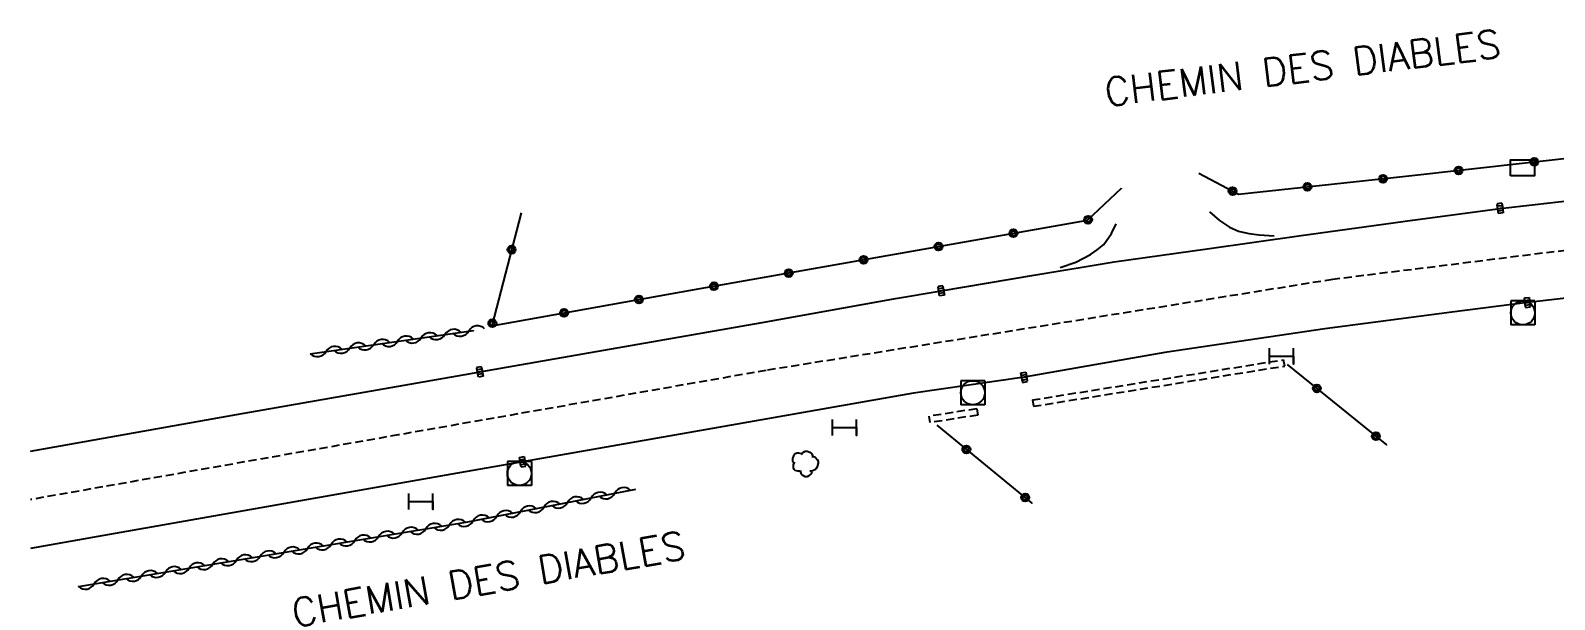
# Model space of a CAD drawing. Header units: millimetres. Extents: x 135999 to 137000, y 128000 to 129000.
# Drawn here: x 136000 to 136095.2, y 128730.4 to 128766 of the extents above; entities that cross this region are included whole.
import ezdxf
from ezdxf.enums import TextEntityAlignment as Align

# ---------------------------------------------------------------- set-up
doc = ezdxf.new("R2010")
doc.units = ezdxf.units.MM
doc.linetypes.add('DASHED', pattern=[0.75, 0.5, -0.25])
doc.layers.get('0').update_dxf_attribs({"linetype": 'CONTINUOUS'})
for name, color, linetype in [('W0001', 6, 'DASHED'), ('W0008', 7, 'CONTINUOUS'), ('W0112', 1, 'DASHED'), ('W0300', 7, 'CONTINUOUS'), ('W0310', 3, 'CONTINUOUS'), ('W0322', 7, 'CONTINUOUS'), ('W0400', 7, 'CONTINUOUS'), ('W0420', 7, 'CONTINUOUS'), ('W0989', 7, 'CONTINUOUS'), ('W1471', 7, 'CONTINUOUS'), ('W1474', 7, 'CONTINUOUS')]:
    doc.layers.add(name, color=color, linetype=linetype)
doc.styles.get("Standard").update_dxf_attribs({"font": 'romans.shx', "width": 0.85})

# ---------------------------------------------------------------- blocks, each defined once
blk = doc.blocks.new('T400')
for p, q in [((-0.15, 0.3), (0.15, 0.3)), ((-0.15, -0.25), (-0.15, 0.3)), ((-0.15, 0.15), (0.15, 0.15)), ((-0.15, 0), (0.15, 0)), ((0.15, 0.3), (0.15, -0.25)), ((-0.15, -0.15), (0.15, -0.15)), ((-0.15, -0.25), (-0.15, -0.3)), ((-0.15, -0.3), (0.15, -0.3)), ((0.15, -0.3), (0.15, -0.25))]:
    blk.add_line(p, q)
blk = doc.blocks.new('T1471')
at = {"color": 0, "linetype": 'Continuous', "flags": 128}
blk.add_lwpolyline([(-0.75, -0.5), (-0.75, 0.5), (0.75, 0.5), (0.75, -0.5), (-0.75, -0.5)], dxfattribs=at)
blk = doc.blocks.new('T420')
for p, q in [((0.75, 0.75), (-0.75, 0.75)), ((-0.75, 0.75), (-0.75, -0.75)), ((0.75, 0.75), (0.75, -0.75)), ((0.75, -0.75), (-0.75, -0.75))]:
    blk.add_line(p, q)
blk.add_ellipse((0, 0), major_axis=(-0.53, 0.53), ratio=1, start_param=3.926991, end_param=10.210176)
blk = doc.blocks.new('T1474')
at = {"color": 0, "linetype": 'Continuous', "flags": 128}
for points in [[(-0.75, -0.5), (-0.75, 0.5)], [(-0.75, 0), (0.75, 0)], [(0.75, 0), (0.749, -0.5), (0.75, 0.5)]]:
    blk.add_lwpolyline(points, dxfattribs=at)
blk = doc.blocks.new('T300')
for p, q in [((-0.8, 0.514), (-0.857, 0.343)), ((-0.857, 0.343), (-0.857, 0.171)), ((-0.857, 0.171), (-0.743, 0.057)), ((-0.686, 0.629), (-0.8, 0.514)), ((-0.8, -0.057), (-0.743, 0.057)), ((-0.743, 0.057), (-0.686, 0.114)), ((-0.571, 0.686), (-0.686, 0.629)), ((-0.457, 0.686), (-0.571, 0.686)), ((-0.286, 0.629), (-0.457, 0.686)), ((-0.286, 0.629), (-0.171, 0.743)), ((-0.229, 0.571), (-0.286, 0.629)), ((-0.171, 0.743), (-0.057, 0.8)), ((-0.057, 0.8), (0.057, 0.8)), ((0.057, 0.8), (0.229, 0.743)), ((0.229, 0.743), (0.343, 0.629)), ((0.343, 0.629), (0.4, 0.514)), ((0.457, 0.457), (0.343, 0.457)), ((0.4, 0.514), (0.4, 0.457)), ((0.571, 0.4), (0.457, 0.457)), ((0.571, 0.4), (0.686, 0.286)), ((0.686, 0.286), (0.743, 0.171)), ((0.743, 0.057), (0.686, -0.171)), ((0.743, 0.171), (0.743, 0.057)), ((-0.8, -0.171), (-0.8, -0.057)), ((-0.8, -0.229), (-0.8, -0.171)), ((-0.743, -0.343), (-0.8, -0.229)), ((-0.686, -0.4), (-0.743, -0.343)), ((-0.514, -0.457), (-0.686, -0.4)), ((-0.4, -0.457), (-0.514, -0.457)), ((-0.4, -0.457), (-0.343, -0.457)), ((-0.343, -0.457), (-0.343, -0.4)), ((-0.343, -0.514), (-0.343, -0.457)), ((-0.286, -0.629), (-0.343, -0.514)), ((-0.171, -0.743), (-0.286, -0.629)), ((-0.057, -0.8), (-0.171, -0.743)), ((0.057, -0.8), (-0.057, -0.8)), ((0.171, -0.743), (0.057, -0.8)), ((0.229, -0.686), (0.171, -0.743)), ((0.286, -0.457), (0.229, -0.457)), ((0.286, -0.629), (0.229, -0.686)), ((0.457, -0.4), (0.286, -0.457)), ((0.343, -0.514), (0.286, -0.629)), ((0.343, -0.514), (0.343, -0.457)), ((0.571, -0.343), (0.457, -0.4)), ((0.629, -0.286), (0.571, -0.343)), ((0.686, -0.171), (0.629, -0.286))]:
    blk.add_line(p, q)
blk = doc.blocks.new('t310o')
at = {"color": 0, "linetype": 'Continuous'}
for centre, start, end in [((-0.5, 0.375), 216.8699, 323.1304), ((0.5, -0.375), 36.8699, 143.1303)]:
    blk.add_arc(centre, 0.625, start, end, dxfattribs=at)
blk = doc.blocks.new('t322o')
at = {"color": 0, "linetype": 'Continuous'}
for radius in [0.25, 0.15]:
    blk.add_circle((0, 0), radius, dxfattribs=at)

msp = doc.modelspace()

# ---------------------------------------------------------------- linework, layer by layer
at = {"layer": 'W0001'}
msp.add_lwpolyline([(136142.57, 128753.845), (136128.3, 128755.906), (136101.129, 128752.89), (136081.334, 128750.422), (136045.944, 128744.742), (136022.978, 128740.716), (136000, 128736.674)], dxfattribs=at)
at = {"layer": 'W0008'}
for points in [[(136000, 128739.709), (136012.872, 128741.982), (136027.501, 128744.549), (136028.067, 128744.651), (136045.697, 128747.744), (136054.02, 128749.227), (136056.879, 128749.711), (136062.663, 128750.701), (136067.686, 128751.529), (136073.488, 128752.327), (136079.354, 128753.168), (136086.311, 128754.127), (136091.795, 128754.862), (136106.36, 128756.517), (136123.352, 128758.432), (136126.87, 128758.83)], [(136064.314, 128751.171), (136065.286, 128751.502), (136066.216, 128751.988), (136066.618, 128752.264), (136067.034, 128752.61), (136067.52, 128753.29), (136067.799, 128753.896)], [(136073.647, 128754.65), (136074.256, 128754.1), (136074.885, 128753.698), (136075.457, 128753.446), (136076.092, 128753.294), (136076.736, 128753.205), (136077.677, 128753.15)], [(136127.669, 128752.827), (136111.043, 128750.974), (136101.864, 128749.941), (136094.27, 128749.075), (136093.495, 128748.986), (136088.772, 128748.381), (136080.833, 128747.34), (136070.847, 128745.866), (136062.061, 128744.317), (136055.159, 128743.311), (136041.054, 128740.839), (136030.737, 128739.035), (136026.321, 128738.266), (136004.221, 128734.37), (136000, 128733.628)]]:
    msp.add_lwpolyline(points, dxfattribs=at)
at = {"layer": 'W0112'}
for points in [[(136062.575, 128742.897), (136078.27, 128745.411), (136078.27, 128745.411), (136078.27, 128745.411), (136078.27, 128745.411), (136078.27, 128745.411), (136078.27, 128745.411), (136078.27, 128745.411), (136078.27, 128745.411), (136078.27, 128745.411), (136078.27, 128745.411), (136078.27, 128745.411), (136078.27, 128745.411), (136078.27, 128745.411), (136078.27, 128745.411), (136078.27, 128745.411), (136078.27, 128745.411), (136078.27, 128745.411), (136078.27, 128745.411), (136078.27, 128745.411), (136078.27, 128745.411), (136078.27, 128745.411), (136078.27, 128745.411), (136078.27, 128745.411), (136078.27, 128745.411), (136078.27, 128745.411), (136078.27, 128745.411), (136078.27, 128745.411), (136078.27, 128745.411), (136078.27, 128745.411), (136078.27, 128745.411), (136078.27, 128745.411), (136078.27, 128745.411), (136078.27, 128745.411), (136078.27, 128745.411), (136078.27, 128745.411), (136078.27, 128745.411), (136078.27, 128745.411), (136078.27, 128745.411), (136078.27, 128745.411), (136078.27, 128745.411), (136078.27, 128745.411), (136078.27, 128745.411), (136078.27, 128745.411), (136078.27, 128745.411), (136078.27, 128745.411), (136078.27, 128745.411), (136078.27, 128745.411), (136078.27, 128745.411), (136078.27, 128745.411), (136078.27, 128745.411), (136078.27, 128745.411), (136078.27, 128745.411), (136078.27, 128745.411), (136078.27, 128745.411), (136078.27, 128745.411), (136078.27, 128745.411), (136078.27, 128745.411), (136078.27, 128745.411), (136078.27, 128745.411), (136078.27, 128745.411), (136078.27, 128745.411), (136078.27, 128745.411), (136078.27, 128745.411), (136078.27, 128745.411), (136078.27, 128745.411), (136078.27, 128745.411), (136078.27, 128745.411), (136078.27, 128745.411), (136078.27, 128745.411), (136078.27, 128745.411), (136078.27, 128745.411), (136078.27, 128745.411), (136078.27, 128745.411), (136078.27, 128745.411), (136078.27, 128745.411), (136078.27, 128745.411), (136078.27, 128745.411), (136078.27, 128745.411), (136078.27, 128745.411), (136078.27, 128745.411), (136078.27, 128745.411), (136078.27, 128745.411), (136078.27, 128745.411), (136078.27, 128745.411), (136078.27, 128745.411), (136078.27, 128745.411), (136078.27, 128745.411), (136078.27, 128745.411), (136078.27, 128745.411), (136078.27, 128745.411), (136078.27, 128745.411), (136078.27, 128745.411), (136078.27, 128745.411), (136078.27, 128745.411), (136078.27, 128745.411), (136078.27, 128745.411), (136078.27, 128745.411), (136078.27, 128745.411), (136078.27, 128745.411), (136078.27, 128745.411), (136078.27, 128745.411), (136078.27, 128745.411), (136078.27, 128745.411), (136078.27, 128745.411), (136078.27, 128745.411), (136078.27, 128745.411), (136078.27, 128745.411), (136078.27, 128745.411), (136078.27, 128745.411), (136078.27, 128745.411), (136078.27, 128745.411), (136078.27, 128745.411), (136078.27, 128745.411), (136078.27, 128745.411), (136078.27, 128745.411), (136078.27, 128745.411), (136078.27, 128745.411), (136078.27, 128745.411), (136078.27, 128745.411)], [(136062.575, 128742.897), (136062.638, 128742.502), (136078.333, 128745.016), (136078.27, 128745.411), (136078.27, 128745.411), (136078.27, 128745.411), (136078.27, 128745.411), (136078.27, 128745.411), (136078.27, 128745.411), (136078.27, 128745.411), (136078.27, 128745.411), (136078.27, 128745.411), (136078.27, 128745.411), (136078.27, 128745.411), (136078.27, 128745.411), (136078.27, 128745.411), (136078.27, 128745.411), (136078.27, 128745.411), (136078.27, 128745.411), (136078.27, 128745.411), (136078.27, 128745.411), (136078.27, 128745.411), (136078.27, 128745.411), (136078.27, 128745.411), (136078.27, 128745.411), (136078.27, 128745.411), (136078.27, 128745.411), (136078.27, 128745.411), (136078.27, 128745.411), (136078.27, 128745.411), (136078.27, 128745.411), (136078.27, 128745.411), (136078.27, 128745.411), (136078.27, 128745.411), (136078.27, 128745.411), (136078.27, 128745.411), (136078.27, 128745.411), (136078.27, 128745.411), (136078.27, 128745.411), (136078.27, 128745.411), (136078.27, 128745.411), (136078.27, 128745.411), (136078.27, 128745.411), (136078.27, 128745.411), (136078.27, 128745.411), (136078.27, 128745.411), (136078.27, 128745.411), (136078.27, 128745.411), (136078.27, 128745.411), (136078.27, 128745.411), (136078.27, 128745.411), (136078.27, 128745.411), (136078.27, 128745.411), (136078.27, 128745.411), (136078.27, 128745.411), (136078.27, 128745.411), (136078.27, 128745.411), (136078.27, 128745.411), (136078.27, 128745.411), (136078.27, 128745.411), (136078.27, 128745.411), (136078.27, 128745.411), (136078.27, 128745.411), (136078.27, 128745.411), (136078.27, 128745.411), (136078.27, 128745.411), (136078.27, 128745.411), (136078.27, 128745.411), (136078.27, 128745.411), (136078.27, 128745.411), (136078.27, 128745.411), (136078.27, 128745.411), (136078.27, 128745.411), (136078.27, 128745.411), (136078.27, 128745.411), (136078.27, 128745.411), (136078.27, 128745.411), (136078.27, 128745.411), (136078.27, 128745.411), (136078.27, 128745.411), (136078.27, 128745.411), (136078.27, 128745.411), (136078.27, 128745.411), (136078.27, 128745.411), (136078.27, 128745.411), (136078.27, 128745.411), (136078.27, 128745.411), (136078.27, 128745.411), (136078.27, 128745.411), (136078.27, 128745.411), (136078.27, 128745.411), (136078.27, 128745.411), (136078.27, 128745.411), (136078.27, 128745.411), (136078.27, 128745.411), (136078.27, 128745.411), (136078.27, 128745.411), (136078.27, 128745.411), (136078.27, 128745.411), (136078.27, 128745.411), (136078.27, 128745.411), (136078.27, 128745.411), (136078.27, 128745.411), (136078.27, 128745.411), (136078.27, 128745.411), (136078.27, 128745.411), (136078.27, 128745.411), (136078.27, 128745.411), (136078.27, 128745.411), (136078.27, 128745.411), (136078.27, 128745.411), (136078.27, 128745.411), (136078.27, 128745.411), (136078.27, 128745.411), (136078.27, 128745.411), (136078.27, 128745.411), (136078.27, 128745.411), (136078.27, 128745.411), (136078.27, 128745.411), (136078.27, 128745.411)], [(136059.102, 128742.346), (136056.12, 128741.878), (136056.12, 128741.878), (136056.12, 128741.878), (136056.12, 128741.878), (136056.12, 128741.878), (136056.12, 128741.878), (136056.12, 128741.878), (136056.12, 128741.878), (136056.12, 128741.878), (136056.12, 128741.878), (136056.12, 128741.878), (136056.12, 128741.878), (136056.12, 128741.878), (136056.12, 128741.878), (136056.12, 128741.878), (136056.12, 128741.878), (136056.12, 128741.878), (136056.12, 128741.878), (136056.12, 128741.878), (136056.12, 128741.878), (136056.12, 128741.878), (136056.12, 128741.878), (136056.12, 128741.878), (136056.12, 128741.878), (136056.12, 128741.878), (136056.12, 128741.878), (136056.12, 128741.878), (136056.12, 128741.878), (136056.12, 128741.878), (136056.12, 128741.878), (136056.12, 128741.878), (136056.12, 128741.878), (136056.12, 128741.878), (136056.12, 128741.878), (136056.12, 128741.878), (136056.12, 128741.878), (136056.12, 128741.878), (136056.12, 128741.878), (136056.12, 128741.878), (136056.12, 128741.878), (136056.12, 128741.878), (136056.12, 128741.878), (136056.12, 128741.878), (136056.12, 128741.878), (136056.12, 128741.878), (136056.12, 128741.878), (136056.12, 128741.878), (136056.12, 128741.878), (136056.12, 128741.878), (136056.12, 128741.878), (136056.12, 128741.878), (136056.12, 128741.878), (136056.12, 128741.878), (136056.12, 128741.878), (136056.12, 128741.878), (136056.12, 128741.878), (136056.12, 128741.878), (136056.12, 128741.878), (136056.12, 128741.878), (136056.12, 128741.878), (136056.12, 128741.878), (136056.12, 128741.878), (136056.12, 128741.878), (136056.12, 128741.878), (136056.12, 128741.878), (136056.12, 128741.878), (136056.12, 128741.878), (136056.12, 128741.878), (136056.12, 128741.878), (136056.12, 128741.878), (136056.12, 128741.878), (136056.12, 128741.878), (136056.12, 128741.878), (136056.12, 128741.878), (136056.12, 128741.878), (136056.12, 128741.878), (136056.12, 128741.878), (136056.12, 128741.878), (136056.12, 128741.878), (136056.12, 128741.878), (136056.12, 128741.878), (136056.12, 128741.878), (136056.12, 128741.878), (136056.12, 128741.878), (136056.12, 128741.878), (136056.12, 128741.878), (136056.12, 128741.878), (136056.12, 128741.878), (136056.12, 128741.878), (136056.12, 128741.878), (136056.12, 128741.878), (136056.12, 128741.878), (136056.12, 128741.878), (136056.12, 128741.878), (136056.12, 128741.878), (136056.12, 128741.878), (136056.12, 128741.878), (136056.12, 128741.878), (136056.12, 128741.878), (136056.12, 128741.878), (136056.12, 128741.878), (136056.12, 128741.878), (136056.12, 128741.878), (136056.12, 128741.878), (136056.12, 128741.878), (136056.12, 128741.878), (136056.12, 128741.878), (136056.12, 128741.878), (136056.12, 128741.878), (136056.12, 128741.878), (136056.12, 128741.878), (136056.12, 128741.878), (136056.12, 128741.878), (136056.12, 128741.878), (136056.12, 128741.878), (136056.12, 128741.878), (136056.12, 128741.878), (136056.12, 128741.878), (136056.12, 128741.878)], [(136059.102, 128742.346), (136059.164, 128741.951), (136056.182, 128741.483), (136056.12, 128741.878), (136056.12, 128741.878), (136056.12, 128741.878), (136056.12, 128741.878), (136056.12, 128741.878), (136056.12, 128741.878), (136056.12, 128741.878), (136056.12, 128741.878), (136056.12, 128741.878), (136056.12, 128741.878), (136056.12, 128741.878), (136056.12, 128741.878), (136056.12, 128741.878), (136056.12, 128741.878), (136056.12, 128741.878), (136056.12, 128741.878), (136056.12, 128741.878), (136056.12, 128741.878), (136056.12, 128741.878), (136056.12, 128741.878), (136056.12, 128741.878), (136056.12, 128741.878), (136056.12, 128741.878), (136056.12, 128741.878), (136056.12, 128741.878), (136056.12, 128741.878), (136056.12, 128741.878), (136056.12, 128741.878), (136056.12, 128741.878), (136056.12, 128741.878), (136056.12, 128741.878), (136056.12, 128741.878), (136056.12, 128741.878), (136056.12, 128741.878), (136056.12, 128741.878), (136056.12, 128741.878), (136056.12, 128741.878), (136056.12, 128741.878), (136056.12, 128741.878), (136056.12, 128741.878), (136056.12, 128741.878), (136056.12, 128741.878), (136056.12, 128741.878), (136056.12, 128741.878), (136056.12, 128741.878), (136056.12, 128741.878), (136056.12, 128741.878), (136056.12, 128741.878), (136056.12, 128741.878), (136056.12, 128741.878), (136056.12, 128741.878), (136056.12, 128741.878), (136056.12, 128741.878), (136056.12, 128741.878), (136056.12, 128741.878), (136056.12, 128741.878), (136056.12, 128741.878), (136056.12, 128741.878), (136056.12, 128741.878), (136056.12, 128741.878), (136056.12, 128741.878), (136056.12, 128741.878), (136056.12, 128741.878), (136056.12, 128741.878), (136056.12, 128741.878), (136056.12, 128741.878), (136056.12, 128741.878), (136056.12, 128741.878), (136056.12, 128741.878), (136056.12, 128741.878), (136056.12, 128741.878), (136056.12, 128741.878), (136056.12, 128741.878), (136056.12, 128741.878), (136056.12, 128741.878), (136056.12, 128741.878), (136056.12, 128741.878), (136056.12, 128741.878), (136056.12, 128741.878), (136056.12, 128741.878), (136056.12, 128741.878), (136056.12, 128741.878), (136056.12, 128741.878), (136056.12, 128741.878), (136056.12, 128741.878), (136056.12, 128741.878), (136056.12, 128741.878), (136056.12, 128741.878), (136056.12, 128741.878), (136056.12, 128741.878), (136056.12, 128741.878), (136056.12, 128741.878), (136056.12, 128741.878), (136056.12, 128741.878), (136056.12, 128741.878), (136056.12, 128741.878), (136056.12, 128741.878), (136056.12, 128741.878), (136056.12, 128741.878), (136056.12, 128741.878), (136056.12, 128741.878), (136056.12, 128741.878), (136056.12, 128741.878), (136056.12, 128741.878), (136056.12, 128741.878), (136056.12, 128741.878), (136056.12, 128741.878), (136056.12, 128741.878), (136056.12, 128741.878), (136056.12, 128741.878), (136056.12, 128741.878), (136056.12, 128741.878), (136056.12, 128741.878), (136056.12, 128741.878), (136056.12, 128741.878), (136056.12, 128741.878), (136056.12, 128741.878)]]:
    msp.add_lwpolyline(points, dxfattribs=at)
at = {"layer": 'W0310'}
for points in [[(136017.475, 128745.782), (136027.671, 128747.244), (136027.671, 128747.244), (136027.671, 128747.244), (136027.671, 128747.244), (136027.671, 128747.244), (136027.671, 128747.244), (136027.671, 128747.244), (136027.671, 128747.244), (136027.671, 128747.244), (136027.671, 128747.244), (136027.671, 128747.244), (136027.671, 128747.244), (136027.671, 128747.244), (136027.671, 128747.244), (136027.671, 128747.244), (136027.671, 128747.244), (136027.671, 128747.244), (136027.671, 128747.244), (136027.671, 128747.244), (136027.671, 128747.244), (136027.671, 128747.244), (136027.671, 128747.244), (136027.671, 128747.244), (136027.671, 128747.244), (136027.671, 128747.244), (136027.671, 128747.244), (136027.671, 128747.244), (136027.671, 128747.244), (136027.671, 128747.244), (136027.671, 128747.244), (136027.671, 128747.244), (136027.671, 128747.244), (136027.671, 128747.244), (136027.671, 128747.244), (136027.671, 128747.244), (136027.671, 128747.244), (136027.671, 128747.244), (136027.671, 128747.244), (136027.671, 128747.244), (136027.671, 128747.244), (136027.671, 128747.244), (136027.671, 128747.244), (136027.671, 128747.244), (136027.671, 128747.244), (136027.671, 128747.244), (136027.671, 128747.244), (136027.671, 128747.244), (136027.671, 128747.244), (136027.671, 128747.244), (136027.671, 128747.244), (136027.671, 128747.244), (136027.671, 128747.244), (136027.671, 128747.244), (136027.671, 128747.244), (136027.671, 128747.244), (136027.671, 128747.244), (136027.671, 128747.244), (136027.671, 128747.244), (136027.671, 128747.244), (136027.671, 128747.244), (136027.671, 128747.244), (136027.671, 128747.244), (136027.671, 128747.244), (136027.671, 128747.244), (136027.671, 128747.244), (136027.671, 128747.244), (136027.671, 128747.244), (136027.671, 128747.244), (136027.671, 128747.244), (136027.671, 128747.244), (136027.671, 128747.244), (136027.671, 128747.244), (136027.671, 128747.244), (136027.671, 128747.244), (136027.671, 128747.244), (136027.671, 128747.244), (136027.671, 128747.244), (136027.671, 128747.244), (136027.671, 128747.244), (136027.671, 128747.244), (136027.671, 128747.244), (136027.671, 128747.244), (136027.671, 128747.244), (136027.671, 128747.244), (136027.671, 128747.244), (136027.671, 128747.244), (136027.671, 128747.244), (136027.671, 128747.244), (136027.671, 128747.244), (136027.671, 128747.244), (136027.671, 128747.244), (136027.671, 128747.244), (136027.671, 128747.244), (136027.671, 128747.244), (136027.671, 128747.244), (136027.671, 128747.244), (136027.671, 128747.244), (136027.671, 128747.244), (136027.671, 128747.244), (136027.671, 128747.244)], [(136027.671, 128747.244), (136027.671, 128747.244), (136027.671, 128747.244), (136027.671, 128747.244), (136027.671, 128747.244), (136027.671, 128747.244), (136027.671, 128747.244), (136027.671, 128747.244), (136027.671, 128747.244), (136027.671, 128747.244), (136027.671, 128747.244), (136027.671, 128747.244), (136027.671, 128747.244), (136027.671, 128747.244), (136027.671, 128747.244), (136027.671, 128747.244), (136027.671, 128747.244), (136027.671, 128747.244), (136027.671, 128747.244), (136027.671, 128747.244)], [(136002.998, 128731.25), (136002.998, 128731.25), (136002.998, 128731.25), (136002.998, 128731.25), (136002.998, 128731.25), (136002.998, 128731.25), (136002.998, 128731.25), (136002.998, 128731.25), (136002.998, 128731.25), (136002.998, 128731.25), (136002.998, 128731.25), (136002.998, 128731.25), (136002.998, 128731.25), (136002.998, 128731.25), (136002.998, 128731.25), (136002.998, 128731.25), (136002.998, 128731.25), (136002.998, 128731.25), (136027.317, 128735.288), (136037.816, 128737.329)], [(136002.998, 128731.25), (136002.998, 128731.25), (136002.998, 128731.25), (136002.998, 128731.25), (136002.998, 128731.25), (136002.998, 128731.25), (136002.998, 128731.25), (136002.998, 128731.25), (136002.998, 128731.25), (136002.998, 128731.25), (136002.998, 128731.25), (136002.998, 128731.25), (136002.998, 128731.25), (136002.998, 128731.25), (136002.998, 128731.25), (136002.998, 128731.25), (136002.998, 128731.25), (136002.998, 128731.25), (136002.998, 128731.25), (136002.998, 128731.25), (136002.998, 128731.25), (136002.998, 128731.25), (136002.998, 128731.25), (136002.998, 128731.25), (136002.998, 128731.25), (136002.998, 128731.25), (136002.998, 128731.25), (136002.998, 128731.25), (136002.998, 128731.25), (136002.998, 128731.25), (136002.998, 128731.25), (136002.998, 128731.25), (136002.998, 128731.25), (136002.998, 128731.25), (136002.998, 128731.25), (136002.998, 128731.25), (136002.998, 128731.25), (136002.998, 128731.25), (136002.998, 128731.25), (136002.998, 128731.25), (136002.998, 128731.25), (136002.998, 128731.25), (136002.998, 128731.25), (136002.998, 128731.25), (136002.998, 128731.25), (136002.998, 128731.25), (136002.998, 128731.25), (136002.998, 128731.25), (136002.998, 128731.25), (136002.998, 128731.25), (136002.998, 128731.25), (136002.998, 128731.25), (136002.998, 128731.25), (136002.998, 128731.25), (136002.998, 128731.25), (136002.998, 128731.25), (136002.998, 128731.25), (136002.998, 128731.25), (136002.998, 128731.25), (136002.998, 128731.25), (136002.998, 128731.25), (136002.998, 128731.25), (136002.998, 128731.25), (136002.998, 128731.25), (136002.998, 128731.25), (136002.998, 128731.25), (136002.998, 128731.25), (136002.998, 128731.25), (136002.998, 128731.25), (136002.998, 128731.25), (136002.998, 128731.25), (136002.998, 128731.25), (136002.998, 128731.25), (136002.998, 128731.25), (136002.998, 128731.25), (136002.998, 128731.25), (136002.998, 128731.25), (136002.998, 128731.25), (136002.998, 128731.25), (136002.998, 128731.25), (136002.998, 128731.25), (136002.998, 128731.25), (136002.998, 128731.25), (136002.998, 128731.25), (136002.998, 128731.25), (136002.998, 128731.25), (136002.998, 128731.25), (136002.998, 128731.25), (136002.998, 128731.25), (136002.998, 128731.25), (136002.998, 128731.25), (136002.998, 128731.25), (136002.998, 128731.25), (136002.998, 128731.25), (136002.998, 128731.25), (136002.998, 128731.25), (136002.998, 128731.25), (136002.998, 128731.25), (136002.998, 128731.25), (136002.998, 128731.25), (136002.998, 128731.25)]]:
    msp.add_lwpolyline(points, dxfattribs=at)
at = {"layer": 'W0322'}
for points in [[(136072.98, 128757.056), (136075.448, 128755.747), (136085.9, 128756.867), (136101.36, 128758.595)], [(136030.643, 128754.583), (136028.807, 128747.535), (136041.48, 128749.786), (136066.027, 128754.126), (136068.148, 128756.131), (136068.148, 128756.131), (136068.148, 128756.131), (136068.148, 128756.131), (136068.148, 128756.131), (136068.148, 128756.131), (136068.148, 128756.131), (136068.148, 128756.131), (136068.148, 128756.131), (136068.148, 128756.131), (136068.148, 128756.131), (136068.148, 128756.131), (136068.148, 128756.131), (136068.148, 128756.131), (136068.148, 128756.131), (136068.148, 128756.131), (136068.148, 128756.131), (136068.148, 128756.131), (136068.148, 128756.131), (136068.148, 128756.131), (136068.148, 128756.131), (136068.148, 128756.131), (136068.148, 128756.131), (136068.148, 128756.131), (136068.148, 128756.131), (136068.148, 128756.131), (136068.148, 128756.131), (136068.148, 128756.131), (136068.148, 128756.131), (136068.148, 128756.131), (136068.148, 128756.131), (136068.148, 128756.131), (136068.148, 128756.131), (136068.148, 128756.131), (136068.148, 128756.131), (136068.148, 128756.131), (136068.148, 128756.131), (136068.148, 128756.131), (136068.148, 128756.131), (136068.148, 128756.131), (136068.148, 128756.131), (136068.148, 128756.131), (136068.148, 128756.131), (136068.148, 128756.131), (136068.148, 128756.131), (136068.148, 128756.131), (136068.148, 128756.131), (136068.148, 128756.131), (136068.148, 128756.131), (136068.148, 128756.131), (136068.148, 128756.131), (136068.148, 128756.131), (136068.148, 128756.131), (136068.148, 128756.131), (136068.148, 128756.131), (136068.148, 128756.131), (136068.148, 128756.131), (136068.148, 128756.131), (136068.148, 128756.131), (136068.148, 128756.131), (136068.148, 128756.131), (136068.148, 128756.131), (136068.148, 128756.131), (136068.148, 128756.131), (136068.148, 128756.131), (136068.148, 128756.131), (136068.148, 128756.131), (136068.148, 128756.131), (136068.148, 128756.131), (136068.148, 128756.131), (136068.148, 128756.131), (136068.148, 128756.131), (136068.148, 128756.131), (136068.148, 128756.131), (136068.148, 128756.131), (136068.148, 128756.131), (136068.148, 128756.131), (136068.148, 128756.131), (136068.148, 128756.131), (136068.148, 128756.131), (136068.148, 128756.131), (136068.148, 128756.131), (136068.148, 128756.131), (136068.148, 128756.131), (136068.148, 128756.131), (136068.148, 128756.131), (136068.148, 128756.131), (136068.148, 128756.131), (136068.148, 128756.131), (136068.148, 128756.131), (136068.148, 128756.131), (136068.148, 128756.131), (136068.148, 128756.131), (136068.148, 128756.131), (136068.148, 128756.131), (136068.148, 128756.131), (136068.148, 128756.131)], [(136068.148, 128756.131), (136068.148, 128756.131), (136068.148, 128756.131), (136068.148, 128756.131), (136068.148, 128756.131), (136068.148, 128756.131), (136068.148, 128756.131), (136068.148, 128756.131), (136068.148, 128756.131), (136068.148, 128756.131), (136068.148, 128756.131), (136068.148, 128756.131), (136068.148, 128756.131), (136068.148, 128756.131), (136068.148, 128756.131), (136068.148, 128756.131), (136068.148, 128756.131), (136068.148, 128756.131), (136068.148, 128756.131), (136068.148, 128756.131)], [(136078.497, 128745.112), (136084.687, 128740.097), (136084.687, 128740.097), (136084.687, 128740.097), (136084.687, 128740.097), (136084.687, 128740.097), (136084.687, 128740.097), (136084.687, 128740.097), (136084.687, 128740.097), (136084.687, 128740.097), (136084.687, 128740.097), (136084.687, 128740.097), (136084.687, 128740.097), (136084.687, 128740.097), (136084.687, 128740.097), (136084.687, 128740.097), (136084.687, 128740.097), (136084.687, 128740.097), (136084.687, 128740.097), (136084.687, 128740.097), (136084.687, 128740.097), (136084.687, 128740.097), (136084.687, 128740.097), (136084.687, 128740.097), (136084.687, 128740.097), (136084.687, 128740.097), (136084.687, 128740.097), (136084.687, 128740.097), (136084.687, 128740.097), (136084.687, 128740.097), (136084.687, 128740.097), (136084.687, 128740.097), (136084.687, 128740.097), (136084.687, 128740.097), (136084.687, 128740.097), (136084.687, 128740.097), (136084.687, 128740.097), (136084.687, 128740.097), (136084.687, 128740.097), (136084.687, 128740.097), (136084.687, 128740.097), (136084.687, 128740.097), (136084.687, 128740.097), (136084.687, 128740.097), (136084.687, 128740.097), (136084.687, 128740.097), (136084.687, 128740.097), (136084.687, 128740.097), (136084.687, 128740.097), (136084.687, 128740.097), (136084.687, 128740.097), (136084.687, 128740.097), (136084.687, 128740.097), (136084.687, 128740.097), (136084.687, 128740.097), (136084.687, 128740.097), (136084.687, 128740.097), (136084.687, 128740.097), (136084.687, 128740.097), (136084.687, 128740.097), (136084.687, 128740.097), (136084.687, 128740.097), (136084.687, 128740.097), (136084.687, 128740.097), (136084.687, 128740.097), (136084.687, 128740.097), (136084.687, 128740.097), (136084.687, 128740.097), (136084.687, 128740.097), (136084.687, 128740.097), (136084.687, 128740.097), (136084.687, 128740.097), (136084.687, 128740.097), (136084.687, 128740.097), (136084.687, 128740.097), (136084.687, 128740.097), (136084.687, 128740.097), (136084.687, 128740.097), (136084.687, 128740.097), (136084.687, 128740.097), (136084.687, 128740.097), (136084.687, 128740.097), (136084.687, 128740.097), (136084.687, 128740.097), (136084.687, 128740.097), (136084.687, 128740.097), (136084.687, 128740.097), (136084.687, 128740.097), (136084.687, 128740.097), (136084.687, 128740.097), (136084.687, 128740.097), (136084.687, 128740.097), (136084.687, 128740.097), (136084.687, 128740.097), (136084.687, 128740.097), (136084.687, 128740.097), (136084.687, 128740.097), (136084.687, 128740.097), (136084.687, 128740.097), (136084.687, 128740.097), (136084.687, 128740.097)], [(136056.615, 128741.317), (136062.548, 128736.457), (136062.548, 128736.457), (136062.548, 128736.457), (136062.548, 128736.457), (136062.548, 128736.457), (136062.548, 128736.457), (136062.548, 128736.457), (136062.548, 128736.457), (136062.548, 128736.457), (136062.548, 128736.457), (136062.548, 128736.457), (136062.548, 128736.457), (136062.548, 128736.457), (136062.548, 128736.457), (136062.548, 128736.457), (136062.548, 128736.457), (136062.548, 128736.457), (136062.548, 128736.457), (136062.548, 128736.457), (136062.548, 128736.457), (136062.548, 128736.457), (136062.548, 128736.457), (136062.548, 128736.457), (136062.548, 128736.457), (136062.548, 128736.457), (136062.548, 128736.457), (136062.548, 128736.457), (136062.548, 128736.457), (136062.548, 128736.457), (136062.548, 128736.457), (136062.548, 128736.457), (136062.548, 128736.457), (136062.548, 128736.457), (136062.548, 128736.457), (136062.548, 128736.457), (136062.548, 128736.457), (136062.548, 128736.457), (136062.548, 128736.457), (136062.548, 128736.457), (136062.548, 128736.457), (136062.548, 128736.457), (136062.548, 128736.457), (136062.548, 128736.457), (136062.548, 128736.457), (136062.548, 128736.457), (136062.548, 128736.457), (136062.548, 128736.457), (136062.548, 128736.457), (136062.548, 128736.457), (136062.548, 128736.457), (136062.548, 128736.457), (136062.548, 128736.457), (136062.548, 128736.457), (136062.548, 128736.457), (136062.548, 128736.457), (136062.548, 128736.457), (136062.548, 128736.457), (136062.548, 128736.457), (136062.548, 128736.457), (136062.548, 128736.457), (136062.548, 128736.457), (136062.548, 128736.457), (136062.548, 128736.457), (136062.548, 128736.457), (136062.548, 128736.457), (136062.548, 128736.457), (136062.548, 128736.457), (136062.548, 128736.457), (136062.548, 128736.457), (136062.548, 128736.457), (136062.548, 128736.457), (136062.548, 128736.457), (136062.548, 128736.457), (136062.548, 128736.457), (136062.548, 128736.457), (136062.548, 128736.457), (136062.548, 128736.457), (136062.548, 128736.457), (136062.548, 128736.457), (136062.548, 128736.457), (136062.548, 128736.457), (136062.548, 128736.457), (136062.548, 128736.457), (136062.548, 128736.457), (136062.548, 128736.457), (136062.548, 128736.457), (136062.548, 128736.457), (136062.548, 128736.457), (136062.548, 128736.457), (136062.548, 128736.457), (136062.548, 128736.457), (136062.548, 128736.457), (136062.548, 128736.457), (136062.548, 128736.457), (136062.548, 128736.457), (136062.548, 128736.457), (136062.548, 128736.457), (136062.548, 128736.457), (136062.548, 128736.457), (136062.548, 128736.457)], [(136084.687, 128740.097), (136084.687, 128740.097), (136084.687, 128740.097), (136084.687, 128740.097), (136084.687, 128740.097), (136084.687, 128740.097), (136084.687, 128740.097), (136084.687, 128740.097), (136084.687, 128740.097), (136084.687, 128740.097), (136084.687, 128740.097), (136084.687, 128740.097), (136084.687, 128740.097), (136084.687, 128740.097), (136084.687, 128740.097), (136084.687, 128740.097), (136084.687, 128740.097), (136084.687, 128740.097), (136084.687, 128740.097), (136084.687, 128740.097)], [(136062.548, 128736.457), (136062.548, 128736.457), (136062.548, 128736.457), (136062.548, 128736.457), (136062.548, 128736.457), (136062.548, 128736.457), (136062.548, 128736.457), (136062.548, 128736.457), (136062.548, 128736.457), (136062.548, 128736.457), (136062.548, 128736.457), (136062.548, 128736.457), (136062.548, 128736.457), (136062.548, 128736.457), (136062.548, 128736.457), (136062.548, 128736.457), (136062.548, 128736.457), (136062.548, 128736.457), (136062.548, 128736.457), (136062.548, 128736.457)]]:
    msp.add_lwpolyline(points, dxfattribs=at)

# ---------------------------------------------------------------- block references
at = {"layer": 'W0300'}
msp.add_blockref('T300', (136048.45, 128738.897), dxfattribs=at)
at = {"layer": 'W0310'}
for p, rotation in [((136025.889, 128746.988), 8.160023710063022), ((136027.374, 128747.201), 8.160023710063022), ((136018.465, 128745.924), 8.160023710063022), ((136019.95, 128746.137), 8.160023710063022), ((136021.435, 128746.35), 8.160023710063022), ((136022.919, 128746.563), 8.160023710063022), ((136024.404, 128746.776), 8.160023710063022), ((136033.548, 128736.499), 11.00111100899382), ((136035.021, 128736.786), 11.00111100899382), ((136036.493, 128737.072), 11.00111100899382), ((136027.659, 128735.354), 11.00111100899382), ((136029.131, 128735.641), 11.00111100899382), ((136030.604, 128735.927), 11.00111100899382), ((136032.076, 128736.213), 11.00111100899382), ((136023.221, 128734.608), 9.427583248815342), ((136024.701, 128734.854), 9.427583248815342), ((136026.181, 128735.099), 9.427583248815342), ((136017.302, 128733.625), 9.427583248815342), ((136018.782, 128733.871), 9.427583248815342), ((136020.262, 128734.117), 9.427583248815342), ((136021.741, 128734.362), 9.427583248815342), ((136011.383, 128732.642), 9.427583248815342), ((136012.863, 128732.888), 9.427583248815342), ((136014.343, 128733.134), 9.427583248815342), ((136015.822, 128733.379), 9.427583248815342), ((136005.464, 128731.66), 9.427583248815342), ((136006.944, 128731.905), 9.427583248815342), ((136008.424, 128732.151), 9.427583248815342), ((136009.903, 128732.397), 9.427583248815342), ((136003.984, 128731.414), 9.427583248815342)]:
    msp.add_blockref('t310o', p, dxfattribs=dict(at, rotation=rotation))
at = {"layer": 'W0322'}
for p, rotation in [((136093.92, 128757.763), 6.377522204158145), ((136084.478, 128756.715), 6.1163562707343), ((136089.199, 128757.236), 6.377522204158145), ((136075.078, 128755.943), 332.0589536450423), ((136079.755, 128756.208), 6.1163562707343), ((136066.058, 128754.155), 43.38957670346409), ((136061.392, 128753.306), 10.0264028810357), ((136030.044, 128752.285), 255.3990271248724), ((136052.037, 128751.652), 10.0264028810357), ((136056.714, 128752.479), 10.0264028810357), ((136047.359, 128750.825), 10.0264028810357), ((136042.682, 128749.998), 10.0264028810357), ((136038.005, 128749.169), 10.07188850874956), ((136033.328, 128748.338), 10.07188850874956), ((136028.847, 128747.688), 255.3990271248724), ((136080.342, 128743.617), 320.9863035635413), ((136084.033, 128740.627), 320.9863035635413), ((136058.452, 128739.812), 320.6773661605387), ((136062.127, 128736.802), 320.6773661605387)]:
    msp.add_blockref('t322o', p, dxfattribs=dict(at, rotation=rotation))
at = {"layer": 'W0400'}
for p, rotation in [((136091.795, 128754.862), 187.6361112957574), ((136056.879, 128749.711), 189.6034719732921), ((136093.495, 128748.986), 6.51231893256218), ((136028.067, 128744.651), 190.1545762434692), ((136062.061, 128744.317), 10.00091660368603), ((136030.737, 128739.035), 9.916961701995849)]:
    msp.add_blockref('T400', p, dxfattribs=dict(at, rotation=rotation))
at = {"layer": 'W0420'}
for p in [(136093.211, 128748.332), (136058.853, 128743.35), (136030.536, 128738.308)]:
    msp.add_blockref('T420', p, dxfattribs=at)
at = {"layer": 'W1471'}
msp.add_blockref('T1471', (136093.183, 128757.404), dxfattribs=at)
at = {"layer": 'W1474'}
for p in [(136078.141, 128745.636), (136050.832, 128741.168), (136024.378, 128736.555)]:
    msp.add_blockref('T1474', p, dxfattribs=at)

# ---------------------------------------------------------------- texts
at = {"layer": 'W0989'}
for rotation, p in [(7.10644, (136079.45, 128763.639)), (9.94462, (136028.604, 128731.707))]:
    msp.add_text('CHEMIN DES DIABLES', height=1.75, rotation=rotation, dxfattribs=at).set_placement(p, align=Align.MIDDLE)

doc.saveas('drawing.dxf')
